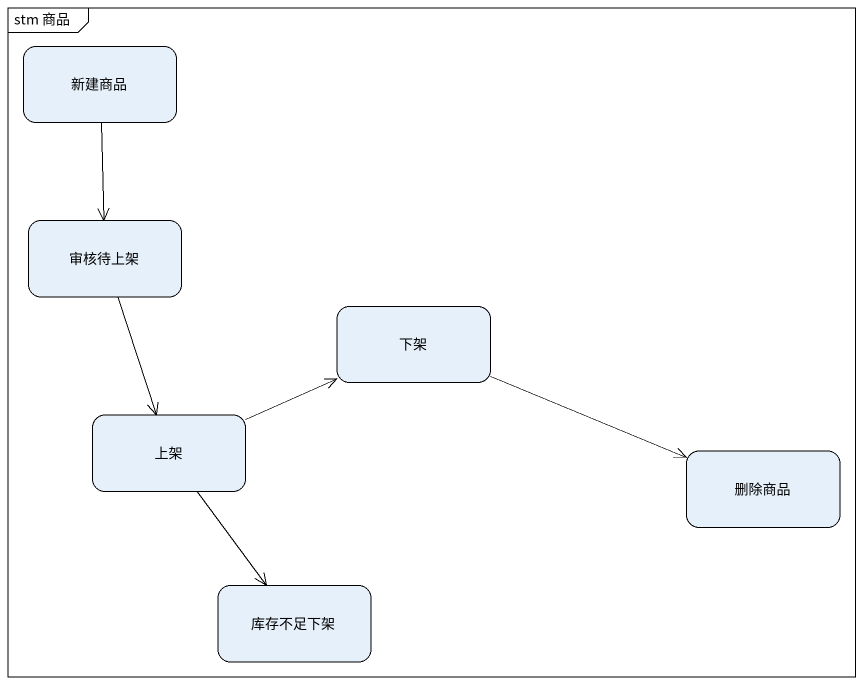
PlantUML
@startuml
mainframe stm 商品
hide empty description
state 新建商品
state 审核待上架
state 下架
state 上架
state 删除商品
state 库存不足下架
新建商品 --> 审核待上架
审核待上架 --> 上架
下架 -right-> 删除商品
上架 -right-> 下架
上架 --> 库存不足下架
@enduml
